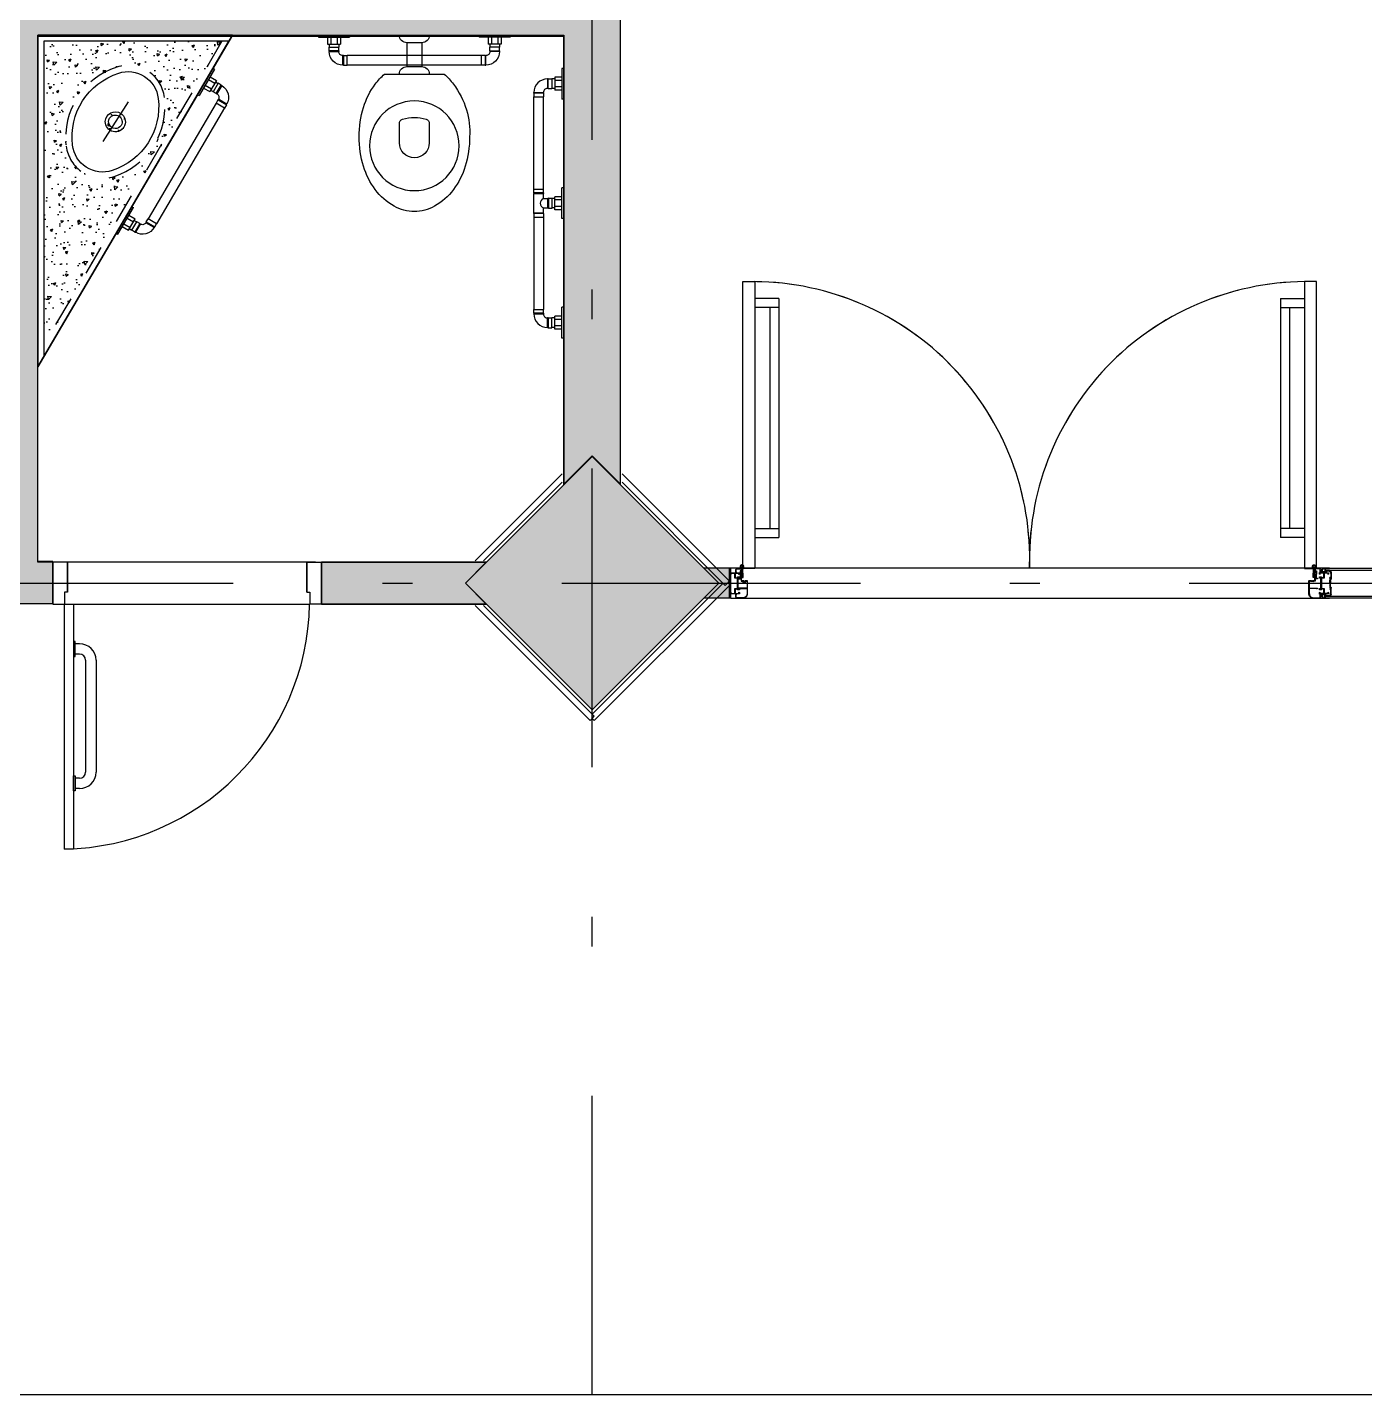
# Model space of a CAD drawing. Header units: millimetres. Extents: x 182 to 575, y -105 to 95.
# Drawn here: x 190.651 to 195.126, y -4.97 to -0.393 of the extents above; entities that cross this region are included whole.
import ezdxf

# ---------------------------------------------------------------- set-up
doc = ezdxf.new("R2010")
doc.units = ezdxf.units.MM
doc.header["$MEASUREMENT"] = 0
for name, pattern in [('DASHDOT', [1, 0.5, -0.25, 0, -0.25]), ('DASHED', [0.75, 0.5, -0.25]), ('HIDDEN2', [0.1875, 0.125, -0.0625]), ('XR_BL2_AND_MON-REV15$0$DASHDOT', [1, 0.5, -0.25, 0, -0.25])]:
    doc.linetypes.add(name, pattern=pattern)
for name, color, linetype in [('ALV_2', 2, 'Continuous'), ('ALV_HT', 253, 'Continuous'), ('base', 253, 'Continuous'), ('COB_PROJ_EST', 1, 'Continuous'), ('CORRIMÃO', 41, 'Continuous'), ('DEMOLIR', 10, 'HIDDEN2'), ('EIXOS', 31, 'DASHDOT'), ('PVC', 2, 'Continuous'), ('SAN', 1, 'Continuous'), ('XR_BL2_AND_MON-REV15$0$EIXOS_PERFIL', 181, 'XR_BL2_AND_MON-REV15$0$DASHDOT'), ('XR_BL2_AND_MON-REV15$0$PERFIL_DIV', 41, 'Continuous')]:
    doc.layers.add(name, color=color, linetype=linetype)

# ---------------------------------------------------------------- blocks, each defined once
blk = doc.blocks.new('XR_BL2_AND_MON-REV15$0$P50X50')
at = {"layer": 'base'}
blk.add_hatch(color=256, dxfattribs=at).paths.add_polyline_path([(0, -0.4243), (0.4243, 0), (0, 0.4243), (-0.4243, 0)])
at = {"layer": 'base', "linetype": 'ByBlock'}
blk.add_lwpolyline([(0, -0.4243), (0.4243, 0), (0, 0.4243), (-0.4243, 0)], close=True, dxfattribs=at)
blk = doc.blocks.new('XR_BL2_AND_MON-REV15$0$PILAR 60X60_45')
at = {"layer": 'base'}
blk.add_blockref('XR_BL2_AND_MON-REV15$0$P50X50', (0, 0), dxfattribs=at)
blk = doc.blocks.new('BAC-PL2')
for p, q in [((0, 0), (0.005, 0)), ((0.025, 0.025), (0.105, 0.025)), ((0.025, -0.025), (0.105, -0.025))]:
    blk.add_line(p, q)
for points in [[(0.13, 0.0998), (0.13, -0.0998, 0.056984), (0.1632, -0.1308, 0.085116), (0.2494, -0.1743, 0.090221), (0.34, -0.185, 0.074494), (0.4387, -0.1702, 0.085116), (0.5168, -0.1308, 0.106255), (0.5723, -0.0677, 0.128271), (0.59, 0, 0.128271), (0.5723, 0.0677, 0.106255), (0.5168, 0.1308, 0.085116), (0.4387, 0.1702, 0.074494), (0.34, 0.185, 0.074494), (0.2413, 0.1702, 0.085116), (0.1632, 0.1308, 0.056984)], [(0.2955, 0.05, 0.326276), (0.2812, 0.0396, 0.155871), (0.2812, -0.0396, 0.326276), (0.2955, -0.05), (0.36, -0.05, 1), (0.36, 0.05)]]:
    blk.add_lwpolyline(points, format="xyb", close=True)
for points in [[(0, -0.05, 0.414214), (0.025, -0.025), (0.025, 0.025, 0.414483), (0, 0.05)], [(0.13, 0.05, 0.414483), (0.105, 0.025), (0.105, -0.025, 0.414214), (0.13, -0.05)]]:
    blk.add_lwpolyline(points, format="xyb")
blk.add_circle((0.37, 0), 0.15)
blk = doc.blocks.new('DEF')
at = {"layer": 'PVC', "color": 0}
for p, q in [((0, 0.6406), (0.006, 0.6406)), ((0.006, 0.6406), (0.006, 0.5376)), ((0.006, 0.611), (0.03, 0.611)), ((0.006, 0.6001), (0.03, 0.6001)), ((0.03, 0.611), (0.03, 0.5672)), ((0.03, 0.605), (0.04, 0.605)), ((0.04, 0.6057), (0.04, 0.5726)), ((0.052, 0.6057), (0.04, 0.6057)), ((0.052, 0.5726), (0.052, 0.6057)), ((0.052, 0.6057), (0.0546, 0.605)), ((0.0546, 0.605), (0.0546, 0.5733)), ((0.006, 0.5782), (0.03, 0.5782)), ((0.006, 0.5672), (0.03, 0.5672)), ((0.03, 0.5732), (0.04, 0.5732)), ((0.052, 0.5726), (0.04, 0.5726)), ((0.052, 0.5726), (0.0546, 0.5733)), ((0.0675, 0.5571), (0.0681, 0.5597)), ((0.0675, 0.5571), (0.1006, 0.5571)), ((0.0675, 0.5571), (0.0675, 0.5451)), ((0.0999, 0.5597), (0.0681, 0.5597)), ((0.1006, 0.5571), (0.0999, 0.5597)), ((0.1006, 0.5571), (0.1006, 0.5451)), ((0, 0.5376), (0.006, 0.5376)), ((0.1006, 0.5451), (0.0675, 0.5451)), ((0.0681, 0.0955), (0.0681, 0.5451)), ((0.0999, 0.0955), (0.0999, 0.5451)), ((0, 0.103), (0.006, 0.103)), ((0.006, 0), (0.006, 0.103)), ((0.1006, 0.0955), (0.0675, 0.0955)), ((0.0675, 0.0835), (0.0675, 0.0955)), ((0.1006, 0.0835), (0.1006, 0.0955)), ((0.006, 0.0734), (0.03, 0.0734)), ((0.006, 0.0624), (0.03, 0.0624)), ((0.03, 0.0296), (0.03, 0.0734)), ((0.03, 0.0673), (0.04, 0.0673)), ((0.052, 0.068), (0.04, 0.068)), ((0.04, 0.0349), (0.04, 0.068)), ((0.052, 0.068), (0.052, 0.0349)), ((0.052, 0.068), (0.0546, 0.0674)), ((0.0546, 0.0356), (0.0546, 0.0674)), ((0.0675, 0.0835), (0.1006, 0.0835)), ((0.0675, 0.0835), (0.0681, 0.0809)), ((0.0999, 0.0809), (0.0681, 0.0809)), ((0.1006, 0.0835), (0.0999, 0.0809)), ((0, 0), (0.006, 0)), ((0.006, 0.0406), (0.03, 0.0406)), ((0.006, 0.0296), (0.03, 0.0296)), ((0.03, 0.0356), (0.04, 0.0356)), ((0.052, 0.0349), (0.04, 0.0349)), ((0.052, 0.0349), (0.0546, 0.0356))]:
    blk.add_line(p, q, dxfattribs=at)
for centre, radius, start, end in [((0.0546, 0.5597), 0.0453, 359.998, 90.002), ((0.0546, 0.5597), 0.0136, 0, 90.4737), ((0.0546, 0.0809), 0.0136, 269.5263, 0), ((0.0546, 0.0809), 0.0453, 269.998, 0.002)]:
    blk.add_arc(centre, radius, start, end, dxfattribs=at)
blk = doc.blocks.new('W_BARRA_VASO_3ART2')
at = {"layer": 'PVC', "color": 0}
for p, q in [((0, 0), (0, -0.006)), ((0.103, 0), (0.103, -0.006)), ((0.4, 0), (0.4, -0.006)), ((0.503, 0), (0.503, -0.006)), ((0.8, 0), (0.8, -0.006)), ((0.903, 0), (0.903, -0.006)), ((0, -0.006), (0.103, -0.006)), ((0.0296, -0.006), (0.0296, -0.03)), ((0.0296, -0.03), (0.0734, -0.03)), ((0.0349, -0.052), (0.0349, -0.04)), ((0.0349, -0.04), (0.068, -0.04)), ((0.0356, -0.03), (0.0356, -0.04)), ((0.0406, -0.006), (0.0406, -0.03)), ((0.0624, -0.006), (0.0624, -0.03)), ((0.0673, -0.03), (0.0673, -0.04)), ((0.068, -0.052), (0.068, -0.04)), ((0.0734, -0.006), (0.0734, -0.03)), ((0.503, -0.006), (0.4, -0.006)), ((0.4296, -0.006), (0.4296, -0.03)), ((0.4734, -0.03), (0.4296, -0.03)), ((0.4349, -0.051), (0.4349, -0.039)), ((0.4681, -0.039), (0.4349, -0.039)), ((0.4356, -0.03), (0.4356, -0.039)), ((0.4406, -0.006), (0.4406, -0.03)), ((0.4624, -0.006), (0.4624, -0.03)), ((0.4674, -0.03), (0.4674, -0.039)), ((0.4681, -0.051), (0.4681, -0.039)), ((0.4734, -0.006), (0.4734, -0.03)), ((0.903, -0.006), (0.8, -0.006)), ((0.8296, -0.006), (0.8296, -0.03)), ((0.8734, -0.03), (0.8296, -0.03)), ((0.8681, -0.04), (0.835, -0.04)), ((0.835, -0.052), (0.835, -0.04)), ((0.8356, -0.03), (0.8356, -0.04)), ((0.8406, -0.006), (0.8406, -0.03)), ((0.8624, -0.006), (0.8624, -0.03)), ((0.8674, -0.03), (0.8674, -0.04)), ((0.8681, -0.052), (0.8681, -0.04)), ((0.8734, -0.006), (0.8734, -0.03)), ((0.068, -0.052), (0.0349, -0.052)), ((0.0349, -0.052), (0.0356, -0.0546)), ((0.0356, -0.0546), (0.0674, -0.0546)), ((0.068, -0.052), (0.0674, -0.0546)), ((0.0835, -0.0675), (0.0809, -0.0681)), ((0.0809, -0.0999), (0.0809, -0.0681)), ((0.0835, -0.0675), (0.0835, -0.1006)), ((0.0835, -0.0675), (0.0955, -0.0675)), ((0.0955, -0.1006), (0.0955, -0.0675)), ((0.405, -0.0681), (0.0955, -0.0681)), ((0.405, -0.1006), (0.405, -0.0674)), ((0.417, -0.0674), (0.405, -0.0674)), ((0.417, -0.0674), (0.417, -0.1006)), ((0.417, -0.0674), (0.4195, -0.0681)), ((0.4195, -0.0999), (0.4195, -0.0681)), ((0.4356, -0.0681), (0.4195, -0.0681)), ((0.4349, -0.051), (0.4356, -0.0535)), ((0.4349, -0.051), (0.4681, -0.051)), ((0.4674, -0.0535), (0.4356, -0.0535)), ((0.4356, -0.0681), (0.4356, -0.0535)), ((0.4681, -0.051), (0.4674, -0.0535)), ((0.4674, -0.0681), (0.4674, -0.0535)), ((0.4835, -0.0681), (0.4674, -0.0681)), ((0.486, -0.0674), (0.4835, -0.0681)), ((0.4835, -0.0999), (0.4835, -0.0681)), ((0.486, -0.0674), (0.486, -0.1006)), ((0.486, -0.0674), (0.498, -0.0674)), ((0.498, -0.1006), (0.498, -0.0674)), ((0.498, -0.0681), (0.8075, -0.0681)), ((0.8075, -0.1006), (0.8075, -0.0675)), ((0.8195, -0.0675), (0.8075, -0.0675)), ((0.8195, -0.0675), (0.8195, -0.1006)), ((0.8195, -0.0675), (0.8221, -0.0681)), ((0.8221, -0.0999), (0.8221, -0.0681)), ((0.835, -0.052), (0.8681, -0.052)), ((0.835, -0.052), (0.8356, -0.0546)), ((0.8674, -0.0546), (0.8356, -0.0546)), ((0.8681, -0.052), (0.8674, -0.0546)), ((0.0835, -0.1006), (0.0809, -0.0999)), ((0.0835, -0.1006), (0.0955, -0.1006)), ((0.405, -0.0999), (0.0955, -0.0999)), ((0.417, -0.1006), (0.405, -0.1006)), ((0.4171, -0.1005), (0.4195, -0.0999)), ((0.4835, -0.0999), (0.4195, -0.0999)), ((0.486, -0.1006), (0.4835, -0.0999)), ((0.486, -0.1006), (0.498, -0.1006)), ((0.498, -0.0999), (0.8075, -0.0999)), ((0.8195, -0.1006), (0.8075, -0.1006)), ((0.8195, -0.1006), (0.8221, -0.0999))]:
    blk.add_line(p, q, dxfattribs=at)
for centre, radius, start, end in [((0.0809, -0.0546), 0.0453, 179.998, 270.002), ((0.0809, -0.0546), 0.0136, 179.5263, 270), ((0.4515, -0.0615), 0.0172, 202.6199, 337.3801), ((0.8221, -0.0546), 0.0136, 270, 0.4737), ((0.8221, -0.0546), 0.0453, 269.998, 0.002)]:
    blk.add_arc(centre, radius, start, end, dxfattribs=at)
blk = doc.blocks.new('XR_BL2_AND_MON-REV15$0$DI_LEIT12V3')
at = {"layer": 'XR_BL2_AND_MON-REV15$0$EIXOS_PERFIL'}
blk.add_line((-6.3, 0), (58.6, 0), dxfattribs=at)
at = {"layer": 'XR_BL2_AND_MON-REV15$0$PERFIL_DIV'}
for p, q in [((24, 51), (5.8, 51)), ((8.5, 49.5), (8.5, 40)), ((25, 49.5), (25, 50)), ((0, 35), (0, 44.5)), ((0, 35), (1.5, 35)), ((1.5, 38), (1.5, 44.5)), ((8.5, 38), (1.5, 38)), ((1.5, 36.5), (8.5, 36.5)), ((1.5, 35), (1.5, 36.5)), ((8.5, 40), (8.5, 40)), ((8.5, 40), (8.5, 38)), ((8.5, 36.5), (8.5, 35)), ((8.5, 35), (15, 35)), ((24.8, 42.2), (10, 42.2)), ((10, 36.5), (10, 41)), ((10, 41), (16.4, 41)), ((15, 36.5), (10, 36.5)), ((15, 35), (15, 36.5)), ((23, 41), (24.8, 41)), ((0, -35), (0, -44.5)), ((0, -35), (1.5, -35)), ((1.5, -35), (1.5, -36.5)), ((1.5, -36.5), (8.5, -36.5)), ((1.5, -38), (1.5, -44.5)), ((8.5, -38), (1.5, -38)), ((8.5, -35), (15, -35)), ((8.5, -36.5), (8.5, -35)), ((8.5, -40), (8.5, -38)), ((8.5, -40), (8.5, -40)), ((8.5, -49.5), (8.5, -40)), ((10, -36.5), (10, -41)), ((15, -36.5), (10, -36.5)), ((10, -41), (16.4, -41)), ((24.8, -42.2), (10, -42.2)), ((15, -35), (15, -36.5)), ((23, -41), (24.8, -41)), ((24, -51), (5.8, -51)), ((25, -49.5), (25, -50))]:
    blk.add_line(p, q, dxfattribs=at)
at = {"layer": 'XR_BL2_AND_MON-REV15$0$PERFIL_DIV', "linetype": 'Continuous'}
for p, q in [((5.9, 49.5), (8.5, 49.5)), ((10, 42.2), (10, 49.5)), ((10, 49.5), (25, 49.5)), ((25, 1.5), (25, 0)), ((25, 1.5), (26, 1.5)), ((25, 0), (27.5, 0)), ((25, 0), (27.5, 0)), ((25, 0), (27.5, 0)), ((25, -1.5), (25, 0)), ((25, 0), (27.5, 0)), ((25.4, 18.4), (25.4, 19.7)), ((25.4, 14), (25.4, 15.4)), ((26, 1.5), (26, 8.8)), ((26.6, 11.2), (27.6, 12.7)), ((26.8, 36.5), (26.8, 35)), ((26.8, 36.5), (29.4, 36.5)), ((26.8, 35), (29.3, 35)), ((26.9, 19), (26.9, 18.7)), ((26.9, 15.1), (26.9, 14.8)), ((27.5, 8.9), (27.5, 0)), ((27.5, -8.9), (27.5, 0)), ((27.7, 19), (27.7, 18.7)), ((27.7, 15.1), (27.7, 14.8)), ((28.2, 11.4), (29.8, 14.1)), ((29.1, 17.3), (29.4, 17.3)), ((29.1, 16.5), (29.4, 16.5)), ((29.4, 36.5), (29.3, 36.8)), ((29.3, 35), (29.3, 20.3)), ((30.5, 37), (30.5, 16.7)), ((10, -42.2), (10, -49.5)), ((25, -1.5), (26, -1.5)), ((25.4, -14), (25.4, -15.4)), ((25.4, -18.4), (25.4, -19.7)), ((26, -1.5), (26, -8.8)), ((26.6, -11.2), (27.6, -12.7)), ((26.8, -35), (29.3, -35)), ((26.8, -36.5), (26.8, -35)), ((26.8, -36.5), (29.4, -36.5)), ((26.9, -15.1), (26.9, -14.8)), ((26.9, -19), (26.9, -18.7)), ((27.7, -15.1), (27.7, -14.8)), ((27.7, -19), (27.7, -18.7)), ((28.2, -11.4), (29.8, -14.1)), ((29.1, -16.5), (29.4, -16.5)), ((29.1, -17.3), (29.4, -17.3)), ((29.3, -35), (29.3, -20.3)), ((29.4, -36.5), (29.3, -36.8)), ((30.5, -37), (30.5, -16.7)), ((5.9, -49.5), (8.5, -49.5)), ((10, -49.5), (25, -49.5))]:
    blk.add_line(p, q, dxfattribs=at)
at = {"layer": 'XR_BL2_AND_MON-REV15$0$PERFIL_DIV'}
for centre, radius, start, end in [((6, 44.9), 6.07, 90.5943, 185.4313), ((6, 44.9), 4.57, 90.5943, 185.4313), ((24, 50), 1, 0, 90), ((6, -44.9), 6.07, 174.5687, 269.4057), ((6, -44.9), 4.57, 174.5687, 269.4057), ((24, -50), 1, 270, 0)]:
    blk.add_arc(centre, radius, start, end, dxfattribs=at)
at = {"layer": 'XR_BL2_AND_MON-REV15$0$PERFIL_DIV', "linetype": 'Continuous'}
for centre, radius, start, end in [((19.7, 47.4), 7.23, 242.7929, 297.2071), ((24, 35.6), 6.6, 11.8368, 83.416), ((24.3, 36), 5.05, 9.9202, 84.746), ((25.7, 19.7), 0.3, 118.0213, 180), ((25.7, 18.4), 0.3, 180, 315.2481), ((25.7, 15.4), 0.3, 44.7519, 180), ((25.7, 14), 0.3, 180, 241.9787), ((27.3, 16.9), 3.55, 62.9643, 118.0213), ((27.3, 16.9), 3.55, 241.9787, 269.2788), ((27.3, 16.9), 1.85, 102.4869, 135.2481), ((27.3, 16.9), 1.85, 224.7519, 257.5131), ((30.6, 8.8), 4.68, 148.731, 180), ((27.3, 16.9), 2.15, 79.2778, 100.7222), ((27.3, 16.9), 2.15, 259.2778, 280.7222), ((27.2, 12.9), 0.4, 328.731, 89.2788), ((32.5, 8.9), 5, 148.731, 180), ((27.3, 16.9), 1.85, 12.4869, 77.5131), ((27.3, 16.9), 1.85, 282.4869, 347.5131), ((29, 20.3), 0.3, 242.9643, 0), ((27.3, 16.9), 2.15, 349.2778, 10.7222), ((25.5, 16.7), 5, 328.731, 0), ((19.7, -47.4), 7.23, 62.7929, 117.2071), ((24.3, -36), 5.05, 275.254, 350.0798), ((24, -35.6), 6.6, 276.584, 348.1632), ((25.7, -14), 0.3, 118.0213, 180), ((25.7, -15.4), 0.3, 180, 315.2481), ((25.7, -18.4), 0.3, 44.7519, 180), ((25.7, -19.7), 0.3, 180, 241.9787), ((27.3, -16.9), 3.55, 90.7212, 118.0213), ((27.3, -16.9), 3.55, 241.9787, 297.0357), ((27.3, -16.9), 1.85, 102.4869, 135.2481), ((27.3, -16.9), 1.85, 224.7519, 257.5131), ((30.6, -8.8), 4.68, 180, 211.269), ((27.3, -16.9), 2.15, 79.2778, 100.7222), ((27.3, -16.9), 2.15, 259.2778, 280.7222), ((27.2, -12.9), 0.4, 270.7212, 31.269), ((32.5, -8.9), 5, 180, 211.269), ((27.3, -16.9), 1.85, 12.4869, 77.5131), ((27.3, -16.9), 1.85, 282.4869, 347.5131), ((29, -20.3), 0.3, 0, 117.0357), ((27.3, -16.9), 2.15, 349.2778, 10.7222), ((25.5, -16.7), 5, 0, 31.269)]:
    blk.add_arc(centre, radius, start, end, dxfattribs=at)

msp = doc.modelspace()

# ---------------------------------------------------------------- hatches: boundary and pattern name
at = {"layer": 'base'}
for points in [[(187.4858, 2.1191), (187.4858, 3.866), (187.3158, 3.866), (187.3158, 3.776), (187.3458, 3.776), (187.3458, 0.3223), (187.3158, 0.3223), (187.3158, 0.2323), (187.4858, 0.2323), (187.4858, 1.9791), (190.5455, 1.9791), (190.5455, -2.1809), (189.0579, -2.1809), (189.0579, -2.3209), (190.7355, -2.3209), (190.7355, -2.1809), (190.6855, -2.1809), (190.6855, -0.4191), (192.4458, -0.4191), (192.4458, -1.9216), (192.5408, -1.8266), (192.6358, -1.9216), (192.6358, 2.3591), (191.5355, 2.3591), (191.5355, 2.2191), (192.4458, 2.2191), (192.4458, -0.2791), (190.6855, -0.2791), (190.6855, 2.2191), (190.7355, 2.2191), (190.7355, 2.3591), (190.6855, 2.3591), (190.6855, 6.2791), (192.1866, 6.2791), (192.1166, 6.3491), (192.1866, 6.4191), (189.0579, 6.4191), (189.0579, 6.2791), (190.5455, 6.2791), (190.5455, 2.1191)], [(191.6355, -2.1834), (191.6355, -2.3234), (192.1866, -2.3234), (192.1166, -2.2534), (192.1866, -2.1834)], [(192.9151, -2.2034), (192.9651, -2.2534), (192.9151, -2.3034), (193.0008, -2.3034), (193.0008, -2.2034)]]:
    msp.add_hatch(color=256, dxfattribs=at).paths.add_polyline_path(points)
h = msp.add_hatch(dxfattribs=at)
h.set_pattern_fill('AR-CONC', color=256, scale=0.0125, angle=90, style=0)
h.set_pattern_definition([(40, (156.510455, -14.487), (-0.00784402, 0.08965752), [0.009375, -0.103125]), (95, (156.510455, -14.487), (0.09402402, -0.01734392), [0.0075, -0.0825]), (349.5486, (156.5098, -14.47953), (0.08617994, 0.07231367), [0.00796752, -0.08764276]), (43.8158, (156.53545, -14.487), (-0.02068988, 0.13340513), [0.0140625, -0.1546875]), (353.3644, (156.53373, -14.47588), (0.12176473, 0.11683284), [0.0119513, -0.13146412]), (98.8158, (156.53545, -14.487), (0.1217648, 0.11683274), [0.01125, -0.12375]), (69, (156.529205, -14.4745), (-0.05032736, 0.07461338), [0.009375, -0.103125]), (124, (156.529205, -14.4745), (0.09064376, 0.03041442), [0.0075, -0.0825]), (18.5486, (156.52501, -14.46828), (0.04031631, 0.10502783), [0.00796752, -0.08764276]), (52.5, (156.510455, -14.487), (0.041611732, 0.001519982), [0, -0.0815, 0, -0.08375, 0, -0.0828125]), (82.5, (156.510455, -14.487), (0.049301464, 0.03288369), [0, -0.04775, 0, -0.079625, 0, -0.0315625]), (122.5, (156.510455, -14.514874), (-0.00281936, 0.066727805), [0, -0.03125, 0, -0.0975, 0, -0.129375]), (132.5, (156.510455, -14.527374), (0.01251312, 0.07289827), [0, -0.040625, 0, -0.06475, 0, -0.091875])])
h.paths.add_polyline_path([(191.304, -0.4391), (190.995, -0.9655, 0.069439), (190.8901, -1.1443), (190.7074, -1.4556), (190.7074, -0.4391)])
h.paths.add_polyline_path([(190.7828, -0.7899, -0.359179), (190.9517, -0.5256, -0.472393), (191.1116, -0.6278, -0.358975), (190.9426, -0.892, -0.471699)], flags=16)
h.paths.add_polyline_path([(190.8038, -0.7874, -0.000015), (190.8038, -0.7874, 0.471257), (190.9359, -0.8719, 0.359176), (191.0905, -0.6304, -0.358974), (190.9361, -0.8719, -0.471701)], flags=0)
h.paths.add_polyline_path([(190.9136, -0.7073, 1.732057), (190.9653, -0.6805, 0.577348)], flags=0)
h.paths.add_polyline_path([(190.928, -0.6966, 1), (190.9662, -0.721, 1)], flags=0)
h.paths.add_polyline_path([(190.7734, -0.5893, 1), (190.7734, -0.6243, 1)], flags=16)

# ---------------------------------------------------------------- linework, layer by layer
at = {"layer": 'ALV_2'}
for p, q in [((193.1651, -1.3005, 195.166), (193.0851, -1.3005, 195.166)), ((193.1651, -1.3005, 195.166), (193.1651, -2.1005, 195.166)), ((194.8451, -1.3005, 195.166), (194.9251, -1.3005, 195.166)), ((194.8451, -1.3005, 195.166), (194.8451, -2.1005, 195.166)), ((193.1651, -1.3305, 195.166), (193.0851, -1.3305, 195.166)), ((193.1351, -1.3305, 195.166), (193.1351, -2.0705, 195.166)), ((194.8451, -1.3305, 195.166), (194.9251, -1.3305, 195.166)), ((194.8751, -1.3305, 195.166), (194.8751, -2.0705, 195.166)), ((194.9251, -2.0705, 195.166), (194.8451, -2.0705, 195.166)), ((194.9251, -2.1005, 195.166), (194.8451, -2.1005, 195.166)), ((192.9934, -2.2538), (193.0004, -2.2467))]:
    msp.add_line(p, q, dxfattribs=at)
at = {"layer": 'ALV_2', "elevation": 195.166}
for points in [[(193.0851, -2.2038), (193.0451, -2.2038), (193.0451, -1.2438), (193.0851, -1.2438)], [(194.9251, -2.2038), (194.9651, -2.2038), (194.9651, -1.2438), (194.9251, -1.2438)]]:
    msp.add_lwpolyline(points, close=True, dxfattribs=at)
at = {"layer": 'ALV_2', "linetype": 'Continuous', "elevation": 195.166}
for points in [[(193.0401, -2.2031, -0.294496), (193.0413, -2.2049), (193.0414, -2.2172), (193.043, -2.2188), (193.0432, -2.2343), (193.0458, -2.2342), (193.0455, -2.2042), (193.047, -2.2042), (193.0469, -2.2016, 3.099483), (193.0401, -2.2031)], [(193.045, -2.203, 4.632625), (193.0401, -2.2031, -0.294496), (193.0413, -2.2049), (193.0414, -2.2176), (193.0414, -2.2176), (193.0394, -2.2176), (193.0394, -2.2151, 1), (193.0374, -2.2151), (193.0374, -2.2196), (193.0379, -2.2201), (193.038, -2.2246), (193.0385, -2.2251), (193.038, -2.2256), (193.038, -2.2301), (193.0375, -2.2306), (193.0376, -2.2351, 1), (193.0396, -2.2351), (193.0396, -2.2326), (193.0426, -2.2326), (193.0424, -2.2208), (193.044, -2.2191), (193.0439, -2.2048, -0.294496), (193.045, -2.203)], [(194.9601, -2.2028, 0.294496), (194.9589, -2.2047), (194.9588, -2.217), (194.9572, -2.2186), (194.957, -2.2341), (194.9544, -2.234), (194.9547, -2.204), (194.9532, -2.204), (194.9533, -2.2014, -3.099483), (194.9601, -2.2028)], [(194.9552, -2.2028, -4.632625), (194.9601, -2.2028, 0.294496), (194.9589, -2.2047), (194.9588, -2.2174), (194.9588, -2.2174), (194.9608, -2.2174), (194.9608, -2.2149, -1), (194.9628, -2.2149), (194.9628, -2.2194), (194.9623, -2.2199), (194.9622, -2.2244), (194.9617, -2.2249), (194.9622, -2.2254), (194.9622, -2.2299), (194.9627, -2.2304), (194.9626, -2.2349, -1), (194.9606, -2.2349), (194.9606, -2.2324), (194.9576, -2.2324), (194.9578, -2.2206), (194.9562, -2.2189), (194.9563, -2.2046, 0.294496), (194.9552, -2.2028)], [(193.0409, -2.2058, 0.414214), (193.0389, -2.2038), (193.0261, -2.2038, 0.414214), (193.0211, -2.2088), (193.0211, -2.2188), (193.0249, -2.2188), (193.0249, -2.2176), (193.0226, -2.2176), (193.0226, -2.2088, -0.414214), (193.0261, -2.2053), (193.0389, -2.2053, -0.414214), (193.0394, -2.2058), (193.0394, -2.2118), (193.0357, -2.2118), (193.0357, -2.2371), (193.0346, -2.2371, 0.75), (193.0326, -2.2371), (193.0316, -2.2371), (193.0316, -2.2383), (193.0394, -2.2383), (193.0394, -2.2463), (193.0459, -2.2463), (193.0446, -2.2483), (193.0552, -2.2483), (193.0539, -2.2463), (193.0589, -2.2463, -0.414214), (193.0594, -2.2468), (193.0594, -2.2701), (193.0316, -2.2701), (193.0316, -2.2713), (193.0326, -2.2713, 0.75), (193.0346, -2.2713), (193.0589, -2.2713, -2.414214), (193.0594, -2.2718), (193.0594, -2.2873, -0.414214), (193.0444, -2.3023), (193.0259, -2.3023, -0.426212), (193.0226, -2.2988), (193.0226, -2.2905, -0.414214), (193.0231, -2.29), (193.0249, -2.29), (193.0249, -2.2888), (193.0211, -2.2888), (193.0211, -2.2988, 0.422579), (193.0259, -2.3038), (193.0444, -2.3038, 0.414214), (193.0609, -2.2873), (193.0609, -2.2468, 0.414214), (193.0589, -2.2448), (193.0514, -2.2448), (193.0529, -2.2471), (193.0469, -2.2471), (193.0484, -2.2448), (193.0409, -2.2448), (193.0409, -2.2331), (193.0394, -2.2331), (193.0394, -2.2371), (193.0369, -2.2371), (193.0369, -2.213), (193.0394, -2.213), (193.0394, -2.2171), (193.0409, -2.2171), (193.0409, -2.2058)], [(194.9594, -2.2056, -0.414214), (194.9614, -2.2036), (194.9742, -2.2036, -0.414214), (194.9792, -2.2086), (194.9791, -2.2186), (194.9753, -2.2186), (194.9753, -2.2174), (194.9776, -2.2174), (194.9777, -2.2086, 0.414214), (194.9742, -2.2051), (194.9614, -2.2051, 0.414214), (194.9609, -2.2056), (194.9609, -2.2116), (194.9646, -2.2116), (194.9645, -2.2369), (194.9656, -2.2369, -0.75), (194.9676, -2.2369), (194.9686, -2.2369), (194.9686, -2.2381), (194.9608, -2.2381), (194.9608, -2.2461), (194.9544, -2.2461), (194.9556, -2.2481), (194.945, -2.2481), (194.9463, -2.2461), (194.9413, -2.2461, 0.414214), (194.9408, -2.2466), (194.9408, -2.2699), (194.9686, -2.2699), (194.9686, -2.2711), (194.9676, -2.2711, -0.75), (194.9656, -2.2711), (194.9413, -2.2711, 2.414214), (194.9408, -2.2716), (194.9408, -2.2871, 0.414214), (194.9558, -2.3021), (194.9743, -2.3021, 0.426212), (194.9776, -2.2986), (194.9776, -2.2903, 0.414214), (194.9771, -2.2898), (194.9753, -2.2898), (194.9753, -2.2886), (194.9791, -2.2886), (194.9791, -2.2986, -0.422579), (194.9743, -2.3036), (194.9558, -2.3036, -0.414214), (194.9393, -2.2871), (194.9393, -2.2466, -0.414214), (194.9413, -2.2446), (194.9488, -2.2446), (194.9473, -2.2469), (194.9533, -2.2469), (194.9518, -2.2446), (194.9593, -2.2446), (194.9593, -2.2329), (194.9608, -2.2329), (194.9608, -2.2369), (194.9633, -2.2369), (194.9634, -2.2128), (194.9609, -2.2128), (194.9608, -2.2169), (194.9593, -2.2169), (194.9594, -2.2056)]]:
    msp.add_lwpolyline(points, format="xyb", dxfattribs=at)
at = {"layer": 'ALV_2'}
msp.add_lwpolyline([(193.0008, -2.3038), (193.0008, -2.2038)], dxfattribs=at)
at = {"layer": 'ALV_2', "linetype": 'Continuous', "elevation": 195.166}
for points in [[(193.0321, -2.2713), (193.0331, -2.2713, -0.414214), (193.0336, -2.2718), (193.0336, -2.2755), (193.0271, -2.2755), (193.0271, -2.2728), (193.0194, -2.2728), (193.0194, -2.2873), (193.0321, -2.2873), (193.0321, -2.2838), (193.0326, -2.2838, -0.414214), (193.0336, -2.2848), (193.0336, -2.2888), (193.0036, -2.2888), (193.0036, -2.2848, -0.414214), (193.0046, -2.2838), (193.0051, -2.2838), (193.0051, -2.2873), (193.0179, -2.2873), (193.0179, -2.2713), (193.0271, -2.2713), (193.0271, -2.2363), (193.0179, -2.2363), (193.0179, -2.2203), (193.0051, -2.2203), (193.0051, -2.2238), (193.0046, -2.2238, -0.414214), (193.0036, -2.2228), (193.0036, -2.2188), (193.0336, -2.2188), (193.0336, -2.2228, -0.414214), (193.0326, -2.2238), (193.0321, -2.2238), (193.0321, -2.2203), (193.0194, -2.2203), (193.0194, -2.2348), (193.0271, -2.2348), (193.0271, -2.232), (193.0336, -2.232), (193.0336, -2.2358, -0.414214), (193.0331, -2.2363), (193.0321, -2.2363), (193.0321, -2.2335), (193.0286, -2.2335), (193.0286, -2.274), (193.0321, -2.274)], [(194.9766, -2.2361), (194.9756, -2.2361, -0.414214), (194.9751, -2.2356), (194.9751, -2.2318), (194.9816, -2.2318), (194.9816, -2.2346), (194.9893, -2.2346), (194.9893, -2.2201), (194.9766, -2.2201), (194.9766, -2.2236), (194.9761, -2.2236, -0.414214), (194.9751, -2.2226), (194.9751, -2.2186), (195.0051, -2.2186), (195.0051, -2.2226, -0.414214), (195.0041, -2.2236), (195.0036, -2.2236), (195.0036, -2.2201), (194.9908, -2.2201), (194.9908, -2.2361), (194.9816, -2.2361), (194.9816, -2.2711), (194.9908, -2.2711), (194.9908, -2.2871), (195.0036, -2.2871), (195.0036, -2.2836), (195.0041, -2.2836, -0.414214), (195.0051, -2.2846), (195.0051, -2.2886), (194.9751, -2.2886), (194.9751, -2.2846, -0.414214), (194.9761, -2.2836), (194.9766, -2.2836), (194.9766, -2.2871), (194.9893, -2.2871), (194.9893, -2.2726), (194.9816, -2.2726), (194.9816, -2.2753), (194.9751, -2.2753), (194.9751, -2.2716, -0.414214), (194.9756, -2.2711), (194.9766, -2.2711), (194.9766, -2.2738), (194.9801, -2.2738), (194.9801, -2.2333), (194.9766, -2.2333)]]:
    msp.add_lwpolyline(points, format="xyb", close=True, dxfattribs=at)
at = {"layer": 'ALV_2', "elevation": 195.166}
msp.add_lwpolyline([(193.0051, -2.3038), (193.0051, -2.2038)], dxfattribs=at)
at = {"layer": 'ALV_2', "linetype": 'Continuous'}
for centre in [(193.0425, -2.1976, 195.166), (194.9577, -2.1974, 195.166)]:
    msp.add_circle(centre, 0.00325, dxfattribs=at)
at = {"layer": 'ALV_2'}
for centre, start, end in [((193.0765, -2.1728, 390.3319), 358.0906, 89.4717), ((194.9336, -2.1728, 390.3319), 90.5283, 181.9094)]:
    msp.add_arc(centre, 0.9291, start, end, dxfattribs=at)
at = {"layer": 'ALV_HT', "color": 0, "ltscale": 0.5}
msp.add_line((191.337, -0.4191, 195.166), (190.6855, -1.5291, 195.166), dxfattribs=at)
at = {"layer": 'ALV_HT', "color": 0, "ltscale": 0.5, "elevation": 195.166}
msp.add_lwpolyline([(191.337, -0.4191), (190.6855, -0.4191), (190.6855, -1.5291), (191.337, -0.4191)], dxfattribs=at)
at = {"layer": 'base'}
for p, q in [((192.6358, -1.9241, 195.166), (192.6358, 2.3566, 195.166)), ((190.6855, -2.1834, 195.166), (190.6855, -0.4216, 195.166)), ((190.6855, -0.4216, 195.166), (192.4458, -0.4216, 195.166)), ((192.4458, -1.9241, 195.166), (192.4458, -0.4216, 195.166)), ((192.4408, -1.915), (192.1774, -2.1784)), ((192.9863, -2.2605), (192.6408, -1.915)), ((193.0851, -2.0705, 195.166), (193.1651, -2.0705, 195.166)), ((193.0851, -2.1005, 195.166), (193.1651, -2.1005, 195.166)), ((190.7355, -2.1834, 195.166), (190.6855, -2.1834, 195.166)), ((190.7355, -2.3234, 195.166), (190.7355, -2.1834, 195.166)), ((190.7355, -2.3234, 195.166), (190.7355, -2.1834, 195.166)), ((190.7855, -2.1834, 195.166), (190.7855, -2.2834, 195.166)), ((191.5855, -2.1834, 195.166), (191.5855, -2.2834, 195.166)), ((191.6355, -2.3234, 195.166), (191.6355, -2.1834, 195.166)), ((191.6355, -2.1834, 195.166), (192.1866, -2.1834, 195.166)), ((192.5408, -2.6918), (192.9792, -2.2534)), ((192.5479, -2.713), (193.0004, -2.2605)), ((192.9863, -2.2605), (193.0004, -2.2463)), ((189.0579, -2.3209, 195.166), (190.7355, -2.3209, 195.166)), ((192.1866, -2.3234, 195.166), (191.6355, -2.3234, 195.166)), ((192.1491, -2.3284), (192.5337, -2.713)), ((192.1774, -2.3284), (192.5479, -2.6989)), ((190.8255, -2.4559, 195.166), (190.8105, -2.4559, 195.166)), ((190.8255, -2.4909, 195.166), (190.8105, -2.4909, 195.166)), ((190.8455, -2.5109, 195.166), (190.8455, -2.8859, 195.166)), ((190.8805, -2.5109, 195.166), (190.8805, -2.8859, 195.166)), ((192.5408, -2.7059), (192.5479, -2.6989)), ((192.5408, -2.7059), (192.5337, -2.713)), ((192.5408, -2.7059), (192.5479, -2.713)), ((190.8255, -2.9059, 195.166), (190.8105, -2.9059, 195.166)), ((190.8255, -2.9409, 195.166), (190.8105, -2.9409, 195.166))]:
    msp.add_line(p, q, dxfattribs=at)
at = {"layer": 'base', "linetype": 'DASHED', "ltscale": 0.05}
msp.add_line((191.302, -0.4391, 195.166), (190.7055, -1.4556, 195.166), dxfattribs=at)
at = {"layer": 'base', "linetype": 'ByBlock'}
for p, q in [((195.0051, -2.2034), (193.0051, -2.2034)), ((193.0051, -2.3034), (195.0051, -2.3034))]:
    msp.add_line(p, q, dxfattribs=at)
at = {"layer": 'base'}
msp.add_lwpolyline([(228.455, -4.9696), (181.9392, -4.9696), (181.9392, 11.8133), (228.455, 11.8133)], close=True, dxfattribs=at)
at = {"layer": 'base', "elevation": 195.166}
for points in [[(189.0579, -2.3209), (190.7355, -2.3209), (190.7355, -2.1809), (190.6855, -2.1809), (190.6855, -0.4191), (192.4458, -0.4191), (192.4458, -1.9216), (192.5408, -1.8266), (192.6358, -1.9216), (192.6358, 2.3591), (191.5355, 2.3591), (191.5355, 2.2191), (192.4458, 2.2191), (192.4458, -0.2791), (190.6855, -0.2791), (190.6855, 2.2191), (190.7355, 2.2191), (190.7355, 2.3591), (190.6855, 2.3591), (190.6855, 6.2791), (192.1866, 6.2791), (192.1166, 6.3491), (192.1866, 6.4191), (189.0579, 6.4191)], [(192.4408, -1.9291), (192.5408, -1.8291), (192.6408, -1.9291)], [(190.7855, -2.2834), (190.7855, -2.1834), (190.7355, -2.1834), (190.7355, -2.3234), (190.7755, -2.3234)], [(191.615, -2.1834), (190.7855, -2.1834)], [(191.5855, -2.2834), (191.5855, -2.1834), (191.6355, -2.1834), (191.6355, -2.3234), (191.5955, -2.3234)], [(192.1866, -2.3234), (192.1166, -2.2534), (192.1866, -2.1834)], [(192.9151, -2.2034), (192.9651, -2.2534), (192.9151, -2.3034)], [(190.7855, -2.2834), (190.7755, -2.2834), (190.7755, -2.3234)], [(191.5855, -2.2834), (191.5955, -2.2834), (191.5955, -2.3234)], [(190.7855, -2.3234), (191.5955, -2.3234)]]:
    msp.add_lwpolyline(points, dxfattribs=at)
at = {"layer": 'base'}
for points, elevation in [([(191.3252, -0.4391), (190.7055, -0.4391), (190.7055, -1.4951)], 195.166), ([(191.6355, -2.1834), (191.6355, -2.3234), (192.1866, -2.3234), (192.1166, -2.2534), (192.1866, -2.1834)], 195.166), ([(196.6509, -2.2101), (196.6509, -2.2041), (194.9941, -2.2041), (194.9941, -2.2101)], -2360.3554), ([(190.7755, -2.3234), (190.8055, -2.3234), (190.8055, -3.1434), (190.7755, -3.1434)], 195.166), ([(196.6509, -2.2971), (196.6509, -2.3031), (194.9941, -2.3031), (194.9941, -2.2971)], -2360.3554), ([(190.8105, -2.4484), (190.8055, -2.4484), (190.8055, -2.4984), (190.8105, -2.4984)], 195.166), ([(190.8105, -2.9484), (190.8055, -2.9484), (190.8055, -2.8984), (190.8105, -2.8984)], 195.166)]:
    msp.add_lwpolyline(points, close=True, dxfattribs=dict(at, elevation=elevation))
at = {"layer": 'base', "linetype": 'DASHED', "ltscale": 0.05, "elevation": -736.1673}
for points in [[(190.7808, -0.7899, -0.359179), (190.9498, -0.5256)], [(190.9498, -0.5256, -0.472393), (191.1096, -0.6278)], [(191.1096, -0.6278, -0.358975), (190.9407, -0.892)], [(190.9407, -0.892, -0.471699), (190.7808, -0.7899)]]:
    msp.add_lwpolyline(points, format="xyb", dxfattribs=at)
at = {"layer": 'base', "elevation": -736.1673}
for points in [[(190.8018, -0.7874, -0.359169), (190.9563, -0.5457)], [(190.9563, -0.5457, -0.472527), (191.0886, -0.6304)], [(191.0886, -0.6304, -0.358974), (190.9341, -0.8719)], [(190.9261, -0.6966, -1), (190.9643, -0.721)], [(190.9643, -0.721, -1), (190.9261, -0.6966)], [(190.9341, -0.8719, -0.471701), (190.8018, -0.7874)]]:
    msp.add_lwpolyline(points, format="xyb", dxfattribs=at)
msp.add_lwpolyline([(190.9633, -0.6805, -1.732057), (190.9116, -0.7073, -0.577348)], format="xyb", close=True, dxfattribs=at)
at = {"layer": 'base'}
for points in [[(192.4408, -1.8867), (192.1491, -2.1784)], [(193.0004, -2.2463), (192.6408, -1.8867)], [(193.0008, -2.2034), (192.9151, -2.2034)], [(193.0051, -2.2034), (192.9151, -2.2034)], [(193.0008, -2.3034), (192.9151, -2.3034)], [(193.0051, -2.3034), (192.9151, -2.3034)]]:
    msp.add_lwpolyline(points, dxfattribs=at)
for centre, radius, start, end in [((190.7595, -2.3074, 195.166), 0.8361, 271.0931, 358.9069), ((190.8255, -2.5109, 195.166), 0.055, 0, 90), ((190.8255, -2.5109, 195.166), 0.02, 0, 90), ((190.8255, -2.8859, 195.166), 0.055, 270, 0), ((190.8255, -2.8859, 195.166), 0.02, 270, 0)]:
    msp.add_arc(centre, radius, start, end, dxfattribs=at)
at = {"layer": 'CORRIMÃO', "color": 0, "linetype": 'ByBlock'}
msp.add_line((190.9876, -0.6424, -736.1673), (190.9028, -0.7751, -736.1673), dxfattribs=at)
at = {"layer": 'DEMOLIR'}
for p, q in [((193.1651, -1.3005, 195.166), (193.0851, -1.3005, 195.166)), ((193.1651, -1.3005, 195.166), (193.1651, -2.1005, 195.166)), ((194.8451, -1.3005, 195.166), (194.9251, -1.3005, 195.166)), ((194.8451, -1.3005, 195.166), (194.8451, -2.1005, 195.166)), ((193.1651, -1.3305, 195.166), (193.0851, -1.3305, 195.166)), ((193.1351, -1.3305, 195.166), (193.1351, -2.0705, 195.166)), ((194.8451, -1.3305, 195.166), (194.9251, -1.3305, 195.166)), ((194.8751, -1.3305, 195.166), (194.8751, -2.0705, 195.166)), ((193.0851, -2.0705, 195.166), (193.1651, -2.0705, 195.166)), ((193.0851, -2.1005, 195.166), (193.1651, -2.1005, 195.166)), ((194.9251, -2.0705, 195.166), (194.8451, -2.0705, 195.166)), ((194.9251, -2.1005, 195.166), (194.8451, -2.1005, 195.166))]:
    msp.add_line(p, q, dxfattribs=at)
at = {"layer": 'DEMOLIR', "elevation": 195.166}
for points in [[(193.0851, -2.2038), (193.0451, -2.2038), (193.0451, -1.2438), (193.0851, -1.2438)], [(194.9251, -2.2038), (194.9651, -2.2038), (194.9651, -1.2438), (194.9251, -1.2438)]]:
    msp.add_lwpolyline(points, close=True, dxfattribs=at)
at = {"layer": 'DEMOLIR'}
for centre, start, end in [((193.0765, -2.1728, 390.3319), 358.0906, 89.4717), ((194.9336, -2.1728, 390.3319), 90.5283, 181.9094)]:
    msp.add_arc(centre, 0.9291, start, end, dxfattribs=at)
at = {"layer": 'EIXOS', "linetype": 'DASHDOT', "ltscale": 2}
for p, q in [((192.5408, -4.9696), (192.5408, 11.8133)), ((181.9392, -2.2534), (228.455, -2.2534))]:
    msp.add_line(p, q, dxfattribs=at)

# ---------------------------------------------------------------- block references
at = {"layer": 'base', "xscale": -1}
for name, p, rotation in [('DEF', (192.2661, -0.4191, 195.166), 90), ('BAC-PL2', (191.9458, -0.4191, 195.166), 90), ('DEF', (191.2723, -0.5293, 1176.0159), 149.5897437351366)]:
    msp.add_blockref(name, p, dxfattribs=dict(at, rotation=rotation))
at = {"layer": 'base'}
for name, p, rotation in [('W_BARRA_VASO_3ART2', (192.4458, -0.5298, 195.166), 270), ('XR_BL2_AND_MON-REV15$0$PILAR 60X60_45', (192.5408, -2.2534), 89.99999999999999)]:
    msp.add_blockref(name, p, dxfattribs=dict(at, rotation=rotation))
at = {"layer": 'COB_PROJ_EST', "extrusion": (0, 0, -1), "xscale": 0.0009999999999763531, "yscale": 0.0009999999999763531, "zscale": -0.001000000000004775, "rotation": 180}
msp.add_blockref('XR_BL2_AND_MON-REV15$0$DI_LEIT12V3', (-194.9841, -2.2536, -195.166), dxfattribs=at)
at = {"layer": 'SAN', "xscale": -1, "rotation": 90}
msp.add_blockref('BAC-PL2', (191.9458, -0.4191, 195.166), dxfattribs=at)

doc.saveas('drawing.dxf')
